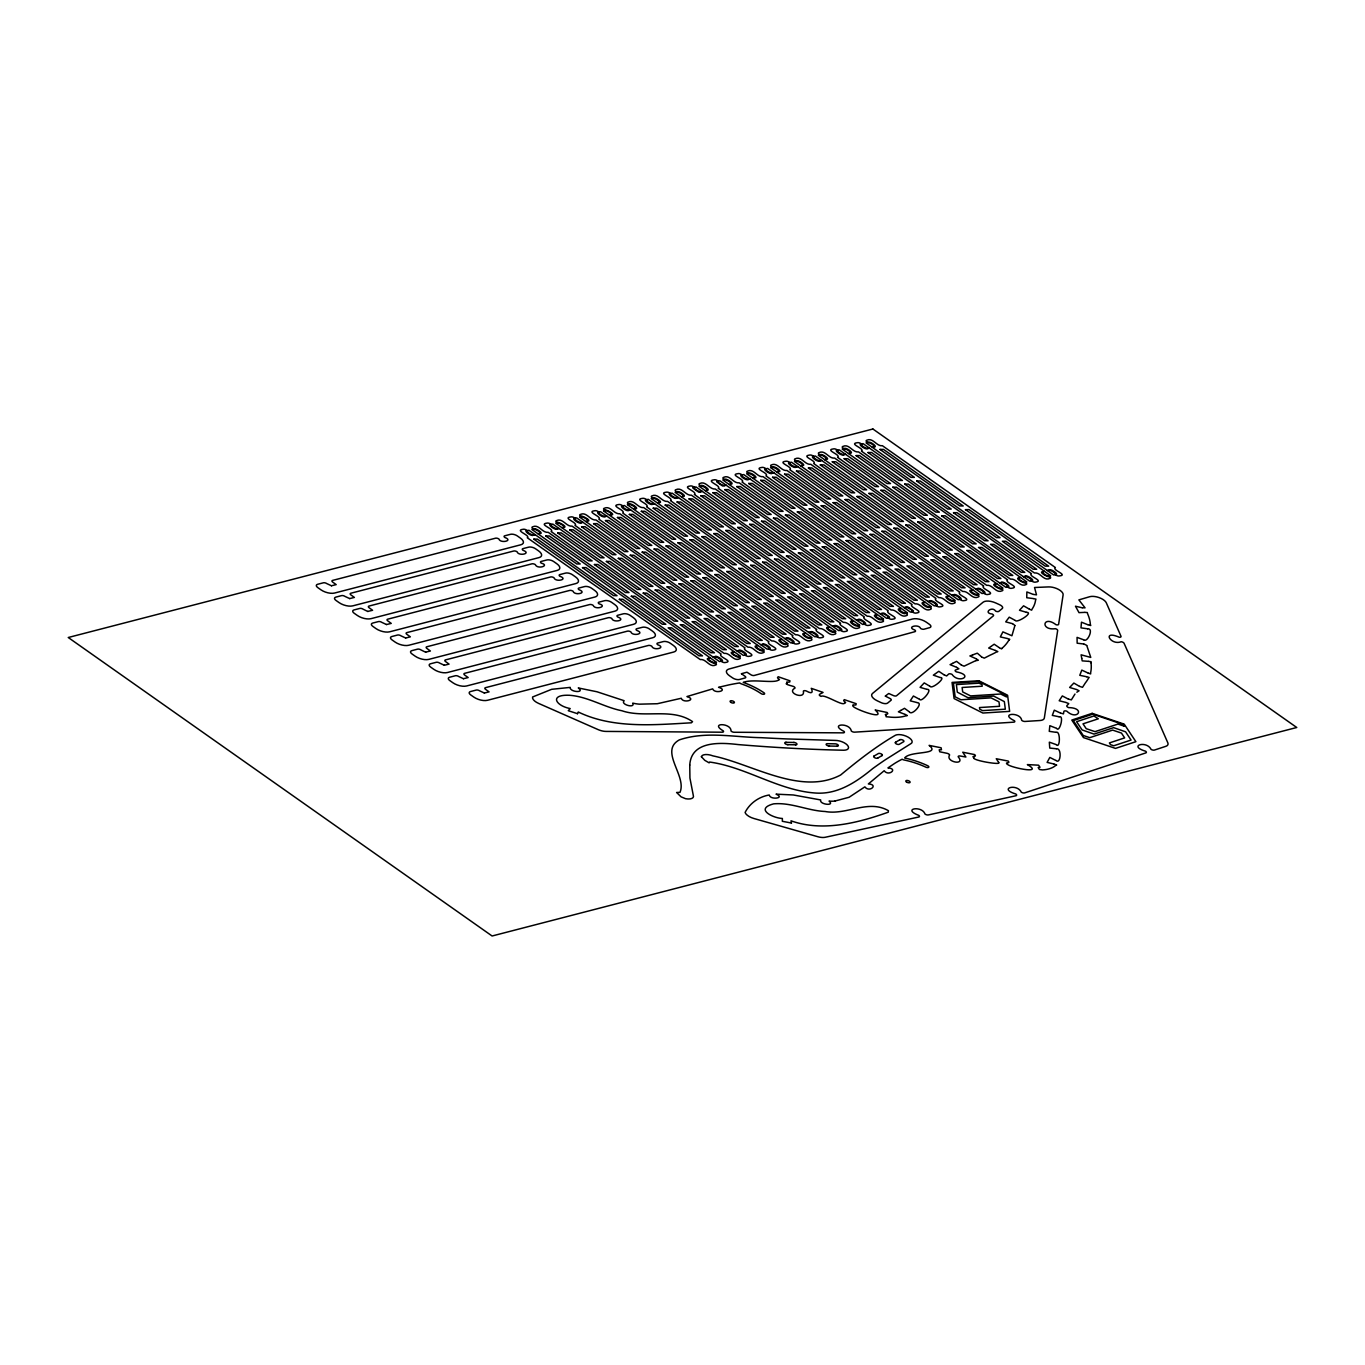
<?xml version="1.0" encoding="UTF-8"?>
<svg xmlns="http://www.w3.org/2000/svg" width="1365" height="1365" viewBox="0 0 1365 1365"><rect width="100%" height="100%" fill="white"/><g stroke="black" fill="none" stroke-linecap="round" stroke-linejoin="round"><path stroke-width="1.5" d="M843.843 448.641C845.583 446.543 854.882 453.641 850.139 453.078M867.713 442.448C869.471 440.434 878.719 447.413 874.01 446.884M976.077 658.732L969.901 655.934L972.699 654.876M981.606 656.975L984.267 658.152L990.205 655.132A157.077 70.093 17.5 0 0 996.296 652.095L997.815 651.6L995.477 650.491M1014.877 625.682L1011.909 635.766L1002.9 631.876L1000.34 636.909L1007.063 638.445M1086.711 645.389L1083.964 644.007M1082.189 607.783L1075.484 606.214L1078.998 612.646L1084.731 612.373M1084.987 612.39L1087.325 612.544L1087.598 613.789A102.392 45.693 17.5 0 1 1090.328 624.283L1090.737 625.511L1088.161 624.778M1076.831 692.209L1079.084 690.792L1076.661 689.547M1074.972 694.051L1071.337 699.887L1068.42 699.068M935.417 673.679L933.353 675.146L939.922 677.45M935.673 673.508L938.796 671.307L943.863 674.702M990.785 646.601L988.687 648.051L995.239 650.371M991.024 646.43L994.181 644.229L999.231 647.641M1088.792 661.394L1091.113 661.718L1091.164 662.912M895.423 742.372L899.979 739.693M873.873 756.176L878.395 753.514A2.252 1.007 17.5 0 1 881.295 753.924A2.252 1.007 17.5 0 1 881.944 755.596M877.627 758.155L882.182 755.459M900.798 710.431L904.5 708.316L909.278 711.796M900.746 710.465L898.392 711.813L904.841 714.304M1055.896 744.488L1049.327 742.168L1049.753 748.071L1056.186 748.737M952.531 663.407L950.074 664.653L956.455 667.229M952.719 663.305L956.558 661.36L961.148 664.874M1056.459 748.805C1062.055 747.679 1060.656 764.963 1056.032 760.476M1083.588 639.775L1077.053 637.37L1077.156 643.205L1083.639 643.973M1033.305 594.423L1026.855 591.949L1026.753 597.734L1033.271 598.553M1033.527 598.621L1035.967 599.116L1035.574 600.208A102.392 45.693 17.5 0 1 1032.077 609.114L1031.667 610.172L1029.398 609.182M1087.854 624.743L1081.472 622.184L1080.978 627.866L1087.547 628.804M1056.288 728.228L1049.839 725.685L1049.258 731.333L1055.845 732.305M1087.803 628.873C1094.082 628.071 1087.427 642.864 1083.895 639.895M1056.101 732.374C1060.605 730.156 1060.247 749.47 1056.22 744.607M972.818 654.842L977.289 653.17L981.418 656.753M975.617 660.779L978.347 660.216L976.282 658.868M974.934 661.035L964.065 666.188L961.352 665.045M1014.877 625.375L1012.676 623.754M886.073 715.533L886.09 716.744L888.53 716.932A31.207 13.923 17.5 0 0 896.976 717.308A35.78 15.97 17.5 0 0 905.507 715.943L907.333 715.584L905.183 714.424M535.216 534.688C532.913 536.684 523.58 530.576 528.903 530.251L576.815 563.984L580.21 563.967L531.906 529.466C534.636 527.555 543.543 533.749 538.202 533.92M559.087 528.511C556.801 530.473 547.501 524.45 552.774 524.058L600.685 557.79L604.081 557.79L555.777 523.29C558.507 521.362 567.413 527.555 562.073 527.726M582.957 522.317C580.5 524.194 571.389 518.205 576.644 517.881L624.556 551.614L627.951 551.596L579.63 517.096C582.377 515.185 591.284 521.379 585.943 521.549M606.828 516.124C604.251 518.035 595.225 511.926 600.515 511.687L648.426 545.42L651.822 545.42L603.501 510.92C606.248 508.991 615.154 515.185 609.814 515.356M630.698 509.947C628.054 511.858 619.079 505.63 624.385 505.511L672.297 539.243L675.692 539.226L627.371 504.726C630.118 502.815 639.025 509.009 633.684 509.162M654.569 503.753C651.924 505.681 642.966 499.436 648.256 499.317L696.167 533.05L699.562 533.05L651.241 498.549C653.937 496.57 662.929 502.883 657.555 502.985M678.439 497.577C675.76 499.522 666.717 493.311 672.126 493.14L720.038 526.873L723.433 526.856L675.112 492.356C677.842 490.445 686.851 496.604 681.425 496.792M702.31 491.383C699.665 493.277 690.502 487.1 695.996 486.947L743.891 520.679L747.303 520.679L698.982 486.179C701.712 484.268 710.721 490.427 705.296 490.615M726.18 485.206C723.518 487.083 714.39 480.924 719.867 480.77L767.761 514.503L771.174 514.486L722.853 479.985C725.583 478.074 734.592 484.234 729.166 484.421M750.05 479.013C747.389 480.907 738.26 474.73 743.737 474.576L791.632 508.309L795.044 508.292L746.723 473.809C749.453 471.881 758.462 478.04 753.036 478.245M773.921 472.836C771.413 474.764 762.267 468.724 767.608 468.4L815.502 502.115L818.915 502.115L770.594 467.615C773.324 465.704 782.333 471.863 776.907 472.051M797.791 466.642C795.334 468.536 786.155 462.496 791.478 462.206L839.373 495.939L842.785 495.922L794.464 461.438C797.211 459.51 806.118 465.704 800.777 465.875M821.662 460.466C819.358 462.445 810.008 456.354 815.349 456.012L863.243 489.745L866.656 489.745L818.335 455.245C821.082 453.334 829.988 459.527 824.648 459.681M845.515 454.272C843.229 456.268 833.913 450.16 839.219 449.836L887.113 483.568L890.526 483.551L842.205 449.051C844.952 447.14 853.859 453.334 848.518 453.504M869.386 448.095C866.946 449.972 857.817 444 863.089 443.642L910.984 477.375L914.396 477.375L866.075 442.874C868.822 440.946 877.729 447.14 872.389 447.311M710.175 657.913C704.835 658.067 713.81 664.26 716.489 662.349L668.168 627.849L671.58 627.832L719.474 661.564C724.815 661.377 715.755 655.183 713.178 657.128M734.046 651.719C728.705 651.89 737.68 658.067 740.359 656.156L692.038 621.672L695.45 621.655L743.345 655.388C748.737 655.166 739.591 649.075 737.049 650.951M757.916 645.543C752.559 645.696 761.551 651.873 764.229 649.979L715.908 615.479L719.321 615.461L767.215 649.194C772.692 648.972 763.154 642.813 760.919 644.758M781.787 639.349C776.429 639.52 785.421 645.696 788.1 643.785L739.779 609.285L743.191 609.285L791.086 643.017C796.58 642.779 787.025 636.636 784.773 638.581M805.657 633.172C800.3 633.326 809.291 639.503 811.97 637.609L763.649 603.108L767.062 603.091L814.956 636.824C820.399 636.653 811.151 630.511 808.643 632.387M829.528 626.979C824.17 627.149 833.162 633.326 835.841 631.415L787.52 596.914L790.932 596.914L838.827 630.647C844.321 630.425 835.056 624.249 832.514 626.211M853.398 620.785C848.04 620.956 857.032 627.132 859.711 625.238L811.39 590.738L814.803 590.721L862.697 624.453C868.345 624.419 859.08 618.072 856.384 620.017M877.268 614.608C871.911 614.779 880.903 620.956 883.582 619.045L835.261 584.544L838.673 584.544L886.568 618.277C892.215 618.226 882.95 611.878 880.254 613.841M901.139 608.415C895.781 608.585 904.773 614.762 907.452 612.868L859.131 578.368L862.543 578.351L910.438 612.083C916.103 612.032 906.821 605.702 904.125 607.647M925.009 602.238C919.652 602.409 928.644 608.585 931.322 606.674L883.001 572.174L886.397 572.174L934.308 605.906C939.802 605.736 930.691 599.474 927.995 601.453M948.88 596.044C943.488 596.147 952.514 602.46 955.193 600.498L906.872 565.997L910.267 565.98L958.179 599.713C963.571 599.593 954.527 593.331 951.866 595.277M972.75 589.868C967.393 590.038 976.385 596.215 979.063 594.304L930.742 559.804L934.138 559.804L982.049 593.536C987.458 593.4 978.381 587.138 975.736 589.083M996.621 583.674C991.263 583.845 1000.255 590.021 1002.934 588.127L954.613 553.627L958.008 553.61L1005.92 587.342C1011.346 587.223 1002.251 580.961 999.607 582.906M1020.491 577.497C1015.133 577.668 1024.125 583.845 1026.804 581.934L978.483 547.433L981.879 547.433L1029.79 581.166C1035.165 580.944 1026.036 574.836 1023.477 576.712M1044.362 571.304C1039.004 571.474 1047.996 577.651 1050.658 575.74L1002.354 541.257L1005.749 541.24L1053.661 574.972C1059.104 574.699 1049.549 568.625 1047.347 570.536M1060.366 713.025L1054.292 710.158L1052.313 715.396L1059.018 716.761M1087.888 672.962L1081.814 670.096L1079.783 675.317L1086.472 676.699M1059.274 716.847C1064.444 714.731 1059.479 733.176 1056.647 728.415M1086.728 676.784L1089.168 677.467L1088.383 678.422A157.077 70.093 17.5 0 1 1085.38 682.892L1082.513 687.312L1079.596 686.39M1007.319 764.178C1009.435 767.386 1045.01 774.842 1027.384 764.588L1038.577 765.185L1040.028 767.267L1038.168 767.522L1039.413 769.485L1042.399 769.911A31.207 13.923 17.5 0 0 1049.395 768.751A35.78 15.97 17.5 0 0 1055.367 765.68L1056.681 765.065L1054.07 764.076M1007.319 638.53L1009.759 639.281L1008.906 640.185M1055.725 760.407L1049.822 757.421L1047.109 762.404L1053.814 763.973M998.651 762.353L996.262 758.735L1008.257 761.073C1010.902 764.059 1004.213 761.789 1007.285 764.059M1068.112 698.982L1062.328 695.928L1059.189 700.757L1065.911 702.446M919.174 699.102L913.407 696.014L910.216 700.825L916.939 702.531M1066.15 702.531L1068.761 703.64L1066.816 705.739A2.508 1.126 17.5 0 0 1068.641 707.599C1085.909 707.855 1077.395 721.13 1066.782 711.165A2.508 1.126 17.5 0 0 1063.898 711.37L1063.454 713.878L1060.69 713.076M973.757 757.694C971.812 760.442 1002.234 765.458 998.668 762.489M917.195 702.634C924.037 702.821 911.905 716.096 909.5 712.018M1014.98 620.29L1009.23 617.168L1005.715 621.86L1012.438 623.651M835.09 800.999L849.115 797.262L864.864 786.854C869.369 793.065 878.889 784.431 868.362 783.954L884.179 770.73C888.564 776.89 898.58 768.529 887.915 767.932L894.723 763.376A241.025 107.545 17.5 0 1 902.18 759.196A2.252 1.007 17.5 0 0 903.971 759.964A44.789 19.98 17.5 0 1 925.777 767.13A2.252 1.007 17.5 0 0 928.644 767.318A2.252 1.007 17.5 0 0 927.569 765.663A49.311 21.994 17.5 0 0 904.654 758.002C909.943 750.46 941.543 755.237 929.087 745.375L941.099 747.781L941.492 749.743L939.205 749.812L939.751 751.791L946.986 753.292A2.508 1.126 17.5 0 1 949.613 754.999C944.972 762.011 966.079 766.004 958.179 756.756A2.508 1.126 17.5 0 1 960.38 756.039L965.891 757.012L962.752 752.217L974.764 754.623C977.442 757.626 970.703 755.306 973.723 757.558M1029.142 609.012L1023.562 605.821L1019.484 610.274L1026.173 612.22M929.684 686.151L924.224 682.909L920.078 687.346L926.767 689.308M1079.374 686.288L1073.846 683.063L1069.631 687.465L1076.32 689.462M1026.429 612.322C1034.329 612.271 1016.84 623.447 1015.287 620.495M927.006 689.41C933.558 688.438 921.375 703.146 919.532 699.238M940.161 677.569C947.088 677.04 931.476 689.956 930.009 686.237M844.816 702.975C847.648 702.395 841.796 701.235 844.304 699.648L856.162 703.692C856.93 706.797 851.368 703.316 853.244 705.893M853.193 705.995C851.351 707.889 888.376 721.949 875.17 709.988L887.199 712.496C889.724 715.482 883.121 713.127 886.056 715.396M785.831 742.321L794.089 742.475M787.69 744.659L795.88 744.812M829.05 746.041L837.274 746.194M778.511 680.043C781.736 679.343 775.525 678.542 778.187 676.733L789.994 680.845C790.523 683.882 785.114 680.452 787.025 683.012M956.677 667.366L958.861 668.765L955.432 670.044A2.508 1.126 17.5 0 0 956.302 671.853C974.764 675.402 958.622 684.087 952.019 674.378A2.508 1.126 17.5 0 0 948.692 674.02L946.645 675.948L944.068 674.805M786.974 683.114C783.288 684.053 792.741 686.134 793.099 686.322A2.508 1.126 17.5 0 1 794.959 688.165C785.779 692.789 805.452 700.211 803.354 691.134A2.508 1.126 17.5 0 1 806.237 690.946C812.772 694.666 812.926 691.884 811.254 688.318L823.061 692.43C821.542 693.608 816.56 694.546 821.03 696.389C824.324 693.693 842.853 706.695 844.662 703.077M789.84 462.633C785.182 462.104 794.14 468.946 796.187 467.154M765.97 468.809C761.312 468.28 770.269 475.139 772.317 473.348M742.099 475.003C737.373 474.303 746.314 481.333 748.447 479.525M864.489 624.095C868.908 624.726 859.643 617.458 858.022 619.591M840.618 630.272C845.123 630.92 835.738 623.617 834.152 625.784M816.748 636.465C821.235 637.046 811.851 629.845 810.281 631.961M861.452 444.069C856.845 443.557 865.717 450.382 867.799 448.607M837.581 450.262C832.872 449.546 841.778 456.593 843.928 454.784M826.269 459.271C831.08 459.903 821.593 452.822 819.973 454.818M813.711 456.439C809.001 455.739 817.908 462.769 820.058 460.978M802.398 465.448C807.261 466.079 797.723 459.015 796.102 461.012M778.528 471.642C783.391 472.256 773.955 465.038 772.232 467.188M1055.282 574.546C1060.298 575.057 1049.907 567.806 1048.985 570.109M754.657 477.818C759.486 478.279 749.692 471.198 748.361 473.382M1042.724 571.73C1037.929 571.798 1048.269 577.685 1050.095 576.9A2.508 1.126 17.5 0 1 1049.941 578.385C1043.645 581.49 1040.488 572.003 1034.414 572.959L993.788 544.345L990.495 544.294L1031.411 573.658C1027.691 576.184 1044.703 580.944 1035.591 582.104A2.508 1.126 17.5 0 1 1032.452 581.473L1031.257 580.773M1031.411 580.739C1036.41 581.234 1026.071 574 1025.115 576.303M730.787 484.012C735.735 484.49 725.463 477.272 724.491 479.559M1018.853 577.924C1014.059 577.992 1024.381 583.879 1026.224 583.094A2.508 1.126 17.5 0 1 1026.071 584.561C1019.911 587.718 1016.481 578.129 1010.544 579.135L969.918 550.522L966.625 550.47L1007.541 579.835C1003.804 582.36 1020.764 587.052 1011.721 588.281A2.508 1.126 17.5 0 1 1008.581 587.667L1007.387 586.967M1007.541 586.916C1012.54 587.428 1002.234 580.227 1001.245 582.48M706.916 490.189C711.779 490.683 701.883 483.585 700.62 485.752M994.983 584.101C990.12 584.152 1000.545 590.072 1002.354 589.271A2.508 1.126 17.5 0 1 1002.2 590.755C996.041 593.911 992.628 584.305 986.673 585.329L946.047 556.715L942.703 556.698L983.67 586.029C979.934 588.554 996.996 593.348 987.851 594.475A2.508 1.126 17.5 0 1 984.711 593.843L983.517 593.144M983.67 593.11C988.67 593.621 978.261 586.455 977.374 588.673M683.046 496.382C688.011 496.86 678.013 489.762 676.75 491.929M971.112 590.294C966.386 589.697 975.651 596.863 977.425 594.731M670.505 493.55C665.847 492.97 674.754 499.897 676.835 498.089M959.8 599.286C964.748 599.866 954.698 592.683 953.504 594.85M659.193 502.559C664.141 503.054 654.176 495.973 652.88 498.123M947.242 596.471C942.498 595.891 951.78 603.057 953.555 600.907M646.635 499.744C642.028 499.351 651.241 506.193 652.931 504.18M935.929 605.48C941.031 606.128 930.879 598.843 929.633 601.044M635.322 508.753C640.339 509.264 629.93 502.03 629.009 504.299M923.388 602.665C918.628 602.067 927.91 609.234 929.684 607.101M622.764 505.92C618.072 505.391 627.32 512.387 629.06 510.374M611.452 514.929C616.451 514.793 605.258 508.855 604.081 509.759A2.508 1.126 17.5 0 1 604.234 508.275C610.428 505.221 613.96 514.451 619.846 513.769L660.387 542.314L663.731 542.332L622.764 513.018C626.296 510.51 609.472 505.613 618.584 504.555A2.508 1.126 17.5 0 1 621.723 505.186L622.918 505.886M899.518 608.841C894.894 608.415 904.074 615.393 905.814 613.277M598.894 512.114C594.287 511.602 603.142 518.427 605.224 516.635M587.581 521.123C592.7 521.072 581.456 515.049 580.21 515.936A2.508 1.126 17.5 0 1 580.364 514.468C586.558 511.38 590.055 520.662 595.976 519.963L636.517 548.508L639.861 548.508L598.894 519.195C602.409 516.653 585.568 511.79 594.713 510.749A2.508 1.126 17.5 0 1 597.853 511.363L599.047 512.063M875.648 615.035C871.024 614.591 880.203 621.587 881.944 619.471M575.023 518.308C570.416 517.796 579.272 524.604 581.354 522.829M563.711 527.3C568.642 527.334 558.046 521.362 556.34 522.13A2.508 1.126 17.5 0 1 556.493 520.662C562.687 517.574 566.185 526.856 572.106 526.139L612.646 554.685L615.99 554.702L575.023 525.389C578.606 522.846 561.663 517.966 570.843 516.925A2.508 1.126 17.5 0 1 573.982 517.557L575.177 518.256M851.777 621.212C847.017 620.614 856.299 627.798 858.073 625.648M551.153 524.484C546.427 523.785 555.333 530.814 557.483 529.006M539.84 533.493C544.635 534.125 535.165 527.061 533.527 529.057M827.907 627.405C823.146 626.791 832.428 633.991 834.203 631.841M527.282 530.678C522.556 529.961 531.463 537.008 533.613 535.199M804.036 633.582C799.361 633.019 808.558 640.1 810.332 638.035M792.724 642.591C797.825 643.137 787.4 635.885 786.411 638.155M780.166 639.775C775.491 639.212 784.687 646.276 786.462 644.212M768.853 648.784C773.955 649.365 763.547 642.045 762.54 644.331M756.295 645.952C751.501 646.037 761.824 651.924 763.666 651.139A2.508 1.126 17.5 0 1 763.513 652.607C757.2 655.695 754.026 646.276 747.986 647.181L707.343 618.567L704.05 618.516L744.966 647.88C741.263 650.44 758.257 655.166 749.146 656.326A2.508 1.126 17.5 0 1 746.007 655.712L744.812 655.012M744.983 654.961C750.085 655.473 739.608 648.221 738.67 650.525M732.425 652.146C727.613 652.214 737.936 658.118 739.796 657.316A2.508 1.126 17.5 0 1 739.642 658.8C733.466 661.906 730.019 652.402 724.115 653.374L683.473 624.761L680.179 624.709L721.095 654.057C717.359 656.736 734.421 661.36 725.276 662.52A2.508 1.126 17.5 0 1 722.136 661.889L720.942 661.189M721.112 661.155C726.248 661.718 715.755 654.5 714.799 656.702M708.554 658.322C703.675 658.391 714.1 664.311 715.925 663.509A2.508 1.126 17.5 0 1 715.772 664.977C709.595 668.099 706.149 658.578 700.245 659.551L527.282 537.759C530.849 535.421 513.991 530.388 523.102 529.296A2.508 1.126 17.5 0 1 526.242 529.927L527.436 530.627M861.622 444.035L860.428 443.335A2.508 1.126 17.5 0 0 857.288 442.704C848.143 443.83 865.291 448.624 861.469 451.15L902.436 480.48L899.006 480.412L858.551 451.917C852.494 452.736 849.218 443.369 842.922 446.423A2.508 1.126 17.5 0 0 842.768 447.908L843.672 448.675M1055.128 574.597L1056.322 575.296A2.508 1.126 17.5 0 0 1059.462 575.911C1068.744 574.904 1051.579 570.092 1055.367 567.533L929.138 478.671M837.752 450.211L836.557 449.512A2.508 1.126 17.5 0 0 833.418 448.897C824.289 450.023 841.42 454.818 837.598 457.343L878.565 486.657L875.136 486.588L834.68 458.094C828.623 458.913 825.33 449.563 819.051 452.617A2.508 1.126 17.5 0 0 818.898 454.084L819.802 454.869M813.881 456.405L812.687 455.705A2.508 1.126 17.5 0 0 809.547 455.074C800.436 456.217 817.447 460.978 813.728 463.52L854.695 492.85L851.265 492.782L810.81 464.288C804.889 465.141 801.409 455.722 795.181 458.794A2.508 1.126 17.5 0 0 795.027 460.278L795.932 461.046M790.011 462.581L788.816 461.882A2.508 1.126 17.5 0 0 785.677 461.268C776.514 462.377 793.645 467.052 789.857 469.714L830.824 499.027L827.395 498.959L786.94 470.464C780.985 471.369 777.538 461.865 771.327 464.987A2.508 1.126 17.5 0 0 771.157 466.455L772.061 467.239M766.14 468.775L764.946 468.076A2.508 1.126 17.5 0 0 761.807 467.444C752.678 468.57 769.706 473.228 765.987 475.89L806.954 505.221L803.524 505.152L763.069 476.658C757.114 477.545 753.668 468.041 747.457 471.164A2.508 1.126 17.5 0 0 747.286 472.648L748.191 473.416M959.646 599.337L960.841 600.037A2.508 1.126 17.5 0 0 963.98 600.651C973.279 599.559 956.046 595.021 959.8 592.205L918.833 562.892L922.177 562.892L962.717 591.454C968.621 590.755 972.136 600.02 978.33 596.932A2.508 1.126 17.5 0 0 978.483 595.464L977.596 594.679M742.27 474.952L741.076 474.252A2.508 1.126 17.5 0 0 737.936 473.638C728.774 474.747 745.904 479.439 742.116 482.084L783.101 511.346L779.654 511.329L739.199 482.835C733.261 483.688 729.797 474.252 723.587 477.358A2.508 1.126 17.5 0 0 723.416 478.825L724.32 479.61M935.776 605.514L936.97 606.231A2.508 1.126 17.5 0 0 940.11 606.845C949.375 605.685 932.21 601.265 935.929 598.399L894.962 569.068L898.307 569.086L938.847 597.631C944.751 596.932 948.265 606.197 954.459 603.125A2.508 1.126 17.5 0 0 954.613 601.641L953.726 600.873M670.659 493.516L669.464 492.816A2.508 1.126 17.5 0 0 666.325 492.185C657.23 493.157 674.173 498.123 670.505 500.648L711.472 529.961L708.128 529.944L667.587 501.399C661.684 502.183 658.169 492.884 651.975 495.904A2.508 1.126 17.5 0 0 651.822 497.389L652.709 498.157M864.164 624.078L865.359 624.778A2.508 1.126 17.5 0 0 868.498 625.409C877.678 624.385 860.786 619.335 864.318 616.946L823.351 587.632L826.695 587.65L867.236 616.195C873.122 615.513 876.654 624.743 882.848 621.672A2.508 1.126 17.5 0 0 883.019 620.205L882.114 619.42M646.788 499.692L645.594 498.993A2.508 1.126 17.5 0 0 642.454 498.379C633.309 499.334 650.303 504.316 646.635 506.825L687.602 536.138L684.257 536.138L643.717 507.592C637.796 508.428 634.298 499.061 628.105 502.098A2.508 1.126 17.5 0 0 627.951 503.566L628.838 504.35M840.294 630.272L841.488 630.971A2.508 1.126 17.5 0 0 844.628 631.586C853.893 630.579 836.54 625.272 840.618 623.259L799.481 593.826L802.825 593.826L843.365 622.372C849.269 621.706 852.784 630.937 858.977 627.866A2.508 1.126 17.5 0 0 859.148 626.399L858.244 625.614M816.424 636.448L817.618 637.148A2.508 1.126 17.5 0 0 820.757 637.779C830.057 636.755 812.687 631.517 816.748 629.453L775.61 600.003L778.954 600.02L819.495 628.565C825.398 627.883 828.913 637.114 835.107 634.06A2.508 1.126 17.5 0 0 835.278 632.575L834.373 631.79M792.553 642.642L793.747 643.342A2.508 1.126 17.5 0 0 796.887 643.956C806.169 642.949 788.919 637.694 792.877 635.629L751.74 606.197L755.084 606.197L795.624 634.759C801.528 634.077 805.043 643.307 811.237 640.236A2.508 1.126 17.5 0 0 811.407 638.769L810.503 637.984M768.683 648.819L769.877 649.518A2.508 1.126 17.5 0 0 773.017 650.15C782.316 649.092 765.151 644.382 768.922 641.755L727.869 612.373L731.213 612.39L771.754 640.936C777.658 640.253 781.172 649.484 787.383 646.43A2.508 1.126 17.5 0 0 787.537 644.945L786.632 644.178M551.306 524.45L550.112 523.733A2.508 1.126 17.5 0 0 546.973 523.119C537.861 524.245 554.907 529.04 551.153 531.565L592.12 560.879L588.69 560.81L548.235 532.333C542.178 533.152 538.902 523.785 532.623 526.839A2.508 1.126 17.5 0 0 532.469 528.306L533.357 529.091M1082.462 607.766L1085.056 607.835L1078.862 599.883L1089.714 596.71A10.033 4.47 17.5 0 1 1099.286 597.665A10.033 4.47 17.5 0 1 1106.315 602.835L1121.006 636.278A2.508 1.126 17.5 0 1 1119.215 637.216C1101.504 629.589 1110.581 645.833 1121.194 641.738A2.508 1.126 17.5 0 1 1124.112 643.325L1167.792 742.748A10.033 4.47 17.5 0 1 1165.829 746.314L1154.449 750.068A2.508 1.126 17.5 0 1 1151.053 749.368C1146.515 740.086 1127.644 745.836 1145.542 751.194A2.508 1.126 17.5 0 1 1145.849 752.9L1024.706 792.877A2.508 1.126 17.5 0 1 1021.293 792.195C1017.01 783.049 997.798 788.492 1015.799 794.003A2.508 1.126 17.5 0 1 1016.106 795.71L928.405 814.922A2.508 1.126 17.5 0 1 924.992 814.052C922.092 805.196 901.378 808.728 918.799 815.383A2.508 1.126 17.5 0 1 918.73 817.021L825.245 837.274A10.033 4.47 17.5 0 1 817.789 836.711L753.855 818.488A10.033 4.47 17.5 0 1 745.085 812.465C749.76 803.183 759.042 796.716 769.229 794.993C770.218 800.317 785.813 798.098 776.037 794.157L793.355 794.976L820.672 799.941C819.017 804.685 835.568 806.271 829.05 801.084A21.686 9.674 17.5 0 0 835.124 801.033M928.865 478.432L882.421 445.724C876.501 446.594 873.003 437.192 866.792 440.247A2.508 1.126 17.5 0 0 866.639 441.714L867.543 442.499M778.46 680.162C773.341 683.592 752.354 678.678 743.26 682.398A49.311 21.994 17.5 0 1 763.888 692.703A2.252 1.007 17.5 0 1 764.076 694.222A2.252 1.007 17.5 0 1 761.005 693.539A44.789 19.98 17.5 0 0 741.297 683.848A2.252 1.007 17.5 0 1 739.796 682.909A241.025 107.545 17.5 0 0 728.927 684.889L718.553 687.312C728.978 690.468 714.68 694.307 712.667 688.864L686.936 696.56C697.481 699.699 683.029 703.76 681.254 698.266L657.333 703.726L639.468 704.169A21.686 9.674 17.5 0 1 632.729 703.111C635.663 708.759 619.932 704.476 624.146 700.706L596.966 691.765L578.282 687.96C585.653 693.249 569.512 692.26 570.212 687.397L551.682 689.308L532.606 696.986A10.033 4.47 17.5 0 0 538.595 703.402L598.126 729.61A10.033 4.47 17.5 0 0 606.043 731.418L722.221 732.203A2.508 1.126 17.5 0 0 723.296 730.906C709.032 722.46 731.367 722.768 730.992 730.957A2.508 1.126 17.5 0 0 734.216 732.271L843.348 732.851A2.508 1.126 17.5 0 0 844.065 731.418C828.487 723.74 849.951 722.29 851.282 730.975A2.508 1.126 17.5 0 0 854.626 732.152L1013.717 722.17A2.508 1.126 17.5 0 0 1014.434 720.737C998.702 713.144 1020.593 711.609 1021.668 720.293A2.508 1.126 17.5 0 0 1024.996 721.454L1039.942 720.515A10.033 4.47 17.5 0 0 1044.327 718.041L1057.67 630.494A2.508 1.126 17.5 0 0 1055.435 628.702C1039.908 630.749 1043.014 614.728 1056.049 624.726A2.508 1.126 17.5 0 0 1058.626 624.283L1063.113 594.85A10.033 4.47 17.5 0 0 1058.523 589.424A10.033 4.47 17.5 0 0 1048.508 586.916L1034.534 587.496L1036.513 594.85L1033.612 594.457M1088.519 661.343L1082.206 660.865L1081.745 658.374M929.855 607.05L930.742 607.835A2.508 1.126 17.5 0 1 930.589 609.302C924.412 612.441 921 602.903 915.062 603.876L874.436 575.279L871.092 575.262L912.059 604.576C908.203 606.913 925.402 611.998 916.239 613.039A2.508 1.126 17.5 0 1 913.1 612.407L911.905 611.708L913.526 610.906L907.759 606.879L905.763 607.22M905.985 613.243L906.872 614.028A2.508 1.126 17.5 0 1 906.718 615.496C900.456 618.567 897.163 609.251 891.106 610.001L850.566 581.456L847.221 581.456L888.188 610.769C884.486 613.431 901.565 618.208 892.369 619.215A2.508 1.126 17.5 0 1 889.229 618.601L888.035 617.901L889.656 617.082L883.889 613.073L881.892 613.414M700.45 485.786L699.545 485.019A2.508 1.126 17.5 0 1 699.716 483.534C705.91 480.48 709.442 489.694 715.328 489.028L755.869 517.574L759.213 517.591L718.246 488.278C721.846 485.923 704.92 480.855 714.066 479.815A2.508 1.126 17.5 0 1 717.205 480.446L718.4 481.145L716.693 481.111L716.898 482.033L722.546 485.974L724.576 485.718M676.579 491.98L675.692 491.195A2.508 1.126 17.5 0 1 675.846 489.728C682.039 486.657 685.571 495.887 691.458 495.205L731.998 523.768L735.343 523.768L694.375 494.454C698.095 491.861 681.033 487.117 690.195 486.008A2.508 1.126 17.5 0 1 693.335 486.623L694.529 487.322L692.823 487.305L693.028 488.209L698.675 492.151L700.706 491.895M1002.302 647.948L1001.586 648.904L999.453 647.795M1088.246 673.082L1090.652 673.935L1090.618 672.74A131.125 58.507 17.5 0 0 1091.027 662.912M1086.864 645.782L1090.772 657.435L1081.097 654.808L1081.728 658.288M793.645 742.458A2.252 1.007 17.5 0 1 796.75 743.652A2.252 1.007 17.5 0 1 795.573 744.795M788.014 744.659A2.252 1.007 17.5 0 1 784.96 743.447A2.252 1.007 17.5 0 1 786.155 742.321M829.442 746.041A2.252 1.007 17.5 0 1 826.371 744.863A2.252 1.007 17.5 0 1 827.463 743.703L835.226 743.84A2.252 1.007 17.5 0 1 838.178 745.085A2.252 1.007 17.5 0 1 836.967 746.177M877.797 758.036A2.252 1.007 17.5 0 1 874.743 757.746A2.252 1.007 17.5 0 1 874.044 756.074M895.645 742.236A2.252 1.007 17.5 0 0 896.276 743.891A2.252 1.007 17.5 0 0 899.347 744.249L903.63 741.724A2.252 1.007 17.5 0 0 902.777 740.052A2.252 1.007 17.5 0 0 899.791 739.796M1008.854 640.168A131.125 58.507 17.5 0 1 1002.354 647.983M885.356 696.133L889.843 698.419A2.508 1.126 17.5 0 1 891.055 700.262L887.625 703.077A5.016 2.235 17.5 0 1 881.244 702.668L877.32 700.842A10.033 4.47 17.5 0 1 872.457 693.505L983.124 602.187A10.033 4.47 17.5 0 1 995.887 603.023L999.828 604.832A5.016 2.235 17.5 0 1 1002.251 608.517L998.839 611.332A2.508 1.126 17.5 0 1 995.648 611.128C992.236 605.685 982.783 613.107 992.15 614.011A2.508 1.126 17.5 0 1 993.362 615.854L896.532 695.74A2.508 1.126 17.5 0 1 893.341 695.536L888.734 693.488L885.373 696.048M533.834 539.158L613.55 595.635L617.048 595.686L537.383 539.107L533.851 539.107M545.812 536.053L625.528 592.529L629.026 592.581L549.361 536.001L545.864 535.95M557.705 532.964L637.421 589.441L640.919 589.492L561.254 532.913L557.722 532.913M569.683 529.876L649.399 586.336L652.897 586.387L573.232 529.808L569.7 529.808M581.575 526.788L661.291 583.264L664.789 583.299L585.124 526.736L581.592 526.736M582.48 567.635L662.366 624.232L665.864 624.283L586.012 567.584L582.497 567.584M593.553 523.682L673.269 580.159L676.767 580.21L597.102 523.631L593.57 523.631M594.406 564.547L674.293 621.143L677.757 621.194L597.921 564.496L594.423 564.496M605.446 520.594L685.162 577.071L688.66 577.122L608.995 520.543L605.463 520.543M606.35 561.459L686.237 618.055L689.735 618.106L609.882 561.407L606.367 561.39M617.424 517.506L697.14 573.965L700.637 574.017L620.973 517.437L617.441 517.437M618.277 558.353L698.163 614.95L701.627 615.018L621.792 558.319L618.294 558.302M619.318 599.354L699.034 655.814L702.514 655.865L622.85 599.286L619.352 599.235M629.316 514.417L709.032 570.894L712.53 570.928L632.865 514.366L629.333 514.366M630.221 555.265L710.107 611.861L713.605 611.912L633.752 555.214L630.238 555.214M631.278 596.249L710.994 652.726L714.492 652.76L634.827 596.198L631.278 596.249M641.294 511.312L721.01 567.789L724.508 567.84L644.843 511.261L641.311 511.261M642.147 552.177L722.034 608.773L725.497 608.824L645.662 552.125L642.164 552.125M643.188 593.161L722.904 649.638L726.385 649.689L646.72 593.11L643.222 593.058M653.187 508.224L732.903 564.701L736.4 564.752L656.736 508.172L653.204 508.172M654.091 549.088L733.978 605.685L737.475 605.736L657.623 549.02L654.108 549.02M655.149 590.055L734.865 646.532L738.363 646.583L658.698 590.004L655.149 590.055M665.164 505.118L744.88 561.595L748.378 561.646L668.714 505.067L665.182 505.067M666.018 545.983L745.904 602.579L749.368 602.648L669.533 545.949L666.035 545.932M667.058 586.967L746.774 643.444L750.255 643.495L670.59 586.916L667.093 586.865M677.057 502.047L756.773 558.507L760.271 558.558L680.606 501.996L677.074 501.996M677.961 542.895L757.848 599.491L761.346 599.542L681.493 542.843L677.995 542.792M679.019 583.879L758.735 640.339L762.233 640.39L682.568 583.828L679.019 583.879M689.035 498.942L768.751 555.418L772.249 555.47L692.584 498.89L689.052 498.89M689.888 539.806L769.775 596.403L773.238 596.454L693.403 539.755L689.905 539.755M690.929 580.79L770.645 637.267L774.126 637.318L694.461 580.739L690.929 580.79M700.928 495.853L780.644 552.33L784.141 552.381L704.476 495.802L700.928 495.853M701.832 536.718L781.718 593.314L785.216 593.348L705.364 536.65L701.866 536.599M702.89 577.685L782.606 634.162L786.104 634.213L706.439 577.634L702.89 577.685M712.905 492.748L792.621 549.225L796.119 549.276L716.454 492.697L712.922 492.697M713.759 533.613L793.645 590.209L797.109 590.277L717.273 533.579L713.776 533.561M714.799 574.597L794.515 631.074L797.996 631.125L718.331 574.546L714.816 574.546M724.798 489.677L804.514 546.136L808.012 546.188L728.347 489.625L724.815 489.608M725.702 530.524L805.589 587.121L809.087 587.172L729.234 530.473L725.736 530.422M726.76 571.508L806.476 627.968L809.974 628.019L730.309 571.457L726.76 571.508M736.776 486.571L816.492 543.048L819.99 543.099L740.325 486.52L736.776 486.571M737.629 527.436L817.516 584.032L820.979 584.083L741.144 527.385L737.629 527.436M738.67 568.42L818.386 624.897L821.867 624.948L742.202 568.369L738.67 568.369M748.668 483.483L828.384 539.96L831.882 540.011L752.217 483.432L748.685 483.432M749.573 524.348L829.459 580.927L832.957 580.978L753.105 524.279L749.573 524.348M750.631 565.315L830.347 621.792L833.844 621.843L754.18 565.264L750.631 565.315M760.646 480.378L840.362 536.855L843.86 536.906L764.195 480.326L760.663 480.326M761.499 521.242L841.386 577.839L844.85 577.907L765.014 521.208L761.516 521.191M762.54 562.226L842.239 618.703L845.737 618.755L766.072 562.175L762.574 562.124M772.539 477.306L852.255 533.766L855.753 533.817L776.088 477.238L772.556 477.238M773.443 518.154L853.33 574.75L856.828 574.802L776.975 518.103L773.443 518.103M774.501 559.138L854.217 615.598L857.715 615.649L778.05 559.07L774.501 559.138M784.517 474.201L864.233 530.678L867.731 530.712L788.049 474.15L784.534 474.15M785.37 515.066L865.256 571.662L868.72 571.713L788.885 515.014L785.387 515.014M786.411 556.05L866.11 612.527L869.607 612.578L789.943 555.999L786.445 555.947M796.409 471.113L876.125 527.59L879.623 527.641L799.958 471.061L796.426 471.061M797.314 511.96L877.2 568.557L880.698 568.608L800.846 511.909L797.314 511.909M798.371 552.944L878.087 609.421L881.585 609.472L801.92 552.893L798.371 552.944M808.387 468.007L888.103 524.484L891.601 524.535L811.919 467.956L808.438 467.905M809.24 508.872L889.127 565.468L892.591 565.537L812.755 508.838L809.257 508.821M810.281 549.856L889.98 606.333L893.478 606.384L813.813 549.805L810.315 549.754M820.28 464.936L899.996 521.396L903.494 521.447L823.829 464.868L820.297 464.868M821.184 505.784L901.071 562.38L904.568 562.431L824.716 505.732L821.218 505.681M822.242 546.768L901.958 603.228L905.456 603.279L825.791 546.7L822.242 546.768M832.258 461.831L911.974 518.29L915.471 518.342L835.789 461.779L832.309 461.728M833.111 502.695L912.997 559.292L916.461 559.343L836.626 502.644L833.128 502.627M834.152 543.679L913.85 600.156L917.348 600.191L837.683 543.628L834.186 543.577M844.15 458.742L923.866 515.219L927.364 515.27L847.699 458.691L844.167 458.691M845.054 499.59L924.941 556.186L928.439 556.238L848.586 499.539L845.089 499.488M846.112 540.574L925.828 597.051L929.326 597.102L849.661 540.523L846.112 540.574M856.128 455.637L935.844 512.114L939.342 512.165L859.66 455.586L856.179 455.535M856.981 496.502L936.868 553.098L940.331 553.166L860.496 496.468L856.998 496.45M858.022 537.486L937.721 593.963L941.219 594.014L861.554 537.435L858.056 537.383M868.021 452.549L947.737 509.026L951.234 509.077L871.57 452.498L868.038 452.498M868.925 493.413L948.812 550.01L952.309 550.061L872.457 493.362L868.925 493.362M869.983 534.38L949.699 590.857L953.197 590.909L873.532 534.329L869.983 534.38M879.998 449.46L959.714 505.92L963.212 505.971L883.53 449.409L880.015 449.392M880.852 490.325L960.738 546.921L964.202 546.973L884.366 490.274L880.869 490.257M881.892 531.309L961.591 587.769L965.089 587.82L885.424 531.258L881.927 531.207M892.795 487.22L972.682 543.816L976.18 543.867L896.327 487.168L892.795 487.168M893.853 528.204L973.569 584.681L977.067 584.732L897.402 528.153L893.853 528.204M904.722 484.131L984.609 540.728L988.072 540.779L908.237 484.08L904.739 484.08M905.763 525.115L985.462 581.592L988.96 581.644L909.295 525.064L905.797 525.013M916.666 481.043L996.552 537.639L1000.05 537.691L920.198 480.992L916.666 480.992M917.724 522.01L997.44 578.487L1000.937 578.538L921.273 521.959L917.724 522.01M929.616 518.939L1009.332 575.399L1012.83 575.45L933.165 518.888L929.667 518.837M941.594 515.833L1021.31 572.31L1024.808 572.362L945.143 515.782L941.594 515.833M953.487 512.745L1033.203 569.222L1036.7 569.273L957.036 512.694L953.538 512.643M965.465 509.64L1045.18 566.117L1048.678 566.168L969.013 509.589L965.465 509.64M331.473 585.773L326.798 583.606A2.508 1.126 17.5 0 0 323.386 582.804L317.618 584.288A5.016 2.235 17.5 0 0 317.806 587.615L320.929 589.817A10.033 4.47 17.5 0 0 334.579 593.041L520.782 544.789A10.033 4.47 17.5 0 0 520.423 538.117L517.301 535.916A5.016 2.235 17.5 0 0 510.476 534.312L504.726 535.814A2.508 1.126 17.5 0 0 504.811 537.469C513.94 540.728 500.29 543.748 498.925 539.004A2.508 1.126 17.5 0 0 495.512 538.202L332.582 580.415A2.508 1.126 17.5 0 0 332.685 582.087L336.182 584.612L331.473 585.773M349.679 598.587L345.004 596.42A2.508 1.126 17.5 0 0 341.591 595.618L335.841 597.119A5.016 2.235 17.5 0 0 336.012 600.446L339.134 602.648A10.033 4.47 17.5 0 0 352.801 605.855L538.987 557.603A10.033 4.47 17.5 0 0 538.646 550.948L535.507 548.747A5.016 2.235 17.5 0 0 528.682 547.143L522.932 548.628A2.508 1.126 17.5 0 0 523.017 550.3C532.145 553.576 518.393 556.511 517.13 551.818A2.508 1.126 17.5 0 0 513.718 551.016L350.788 593.246A2.508 1.126 17.5 0 0 350.89 594.901L354.388 597.426L349.679 598.587M367.868 611.401L372.577 610.292L369.079 607.715A2.508 1.126 17.5 0 1 368.994 606.06L531.923 563.83A2.508 1.126 17.5 0 1 535.336 564.632C537.332 569.751 550.487 565.519 541.222 563.114A2.508 1.126 17.5 0 1 541.137 561.442L546.887 559.957A5.016 2.235 17.5 0 1 553.712 561.561L556.835 563.762A10.033 4.47 17.5 0 1 557.193 570.416L370.99 618.669A10.033 4.47 17.5 0 1 357.34 615.461L354.2 613.26A5.016 2.235 17.5 0 1 354.03 609.933L359.78 608.432A2.508 1.126 17.5 0 1 363.192 609.234L367.85 611.52M386.534 624.539L381.859 622.389A2.508 1.126 17.5 0 0 378.446 621.587L372.696 623.071A5.016 2.235 17.5 0 0 372.867 626.399L375.989 628.6A10.033 4.47 17.5 0 0 389.656 631.807L575.859 583.555A10.033 4.47 17.5 0 0 575.501 576.9L572.379 574.699A5.016 2.235 17.5 0 0 565.537 573.095L559.786 574.597A2.508 1.126 17.5 0 0 559.889 576.252C569.086 579.545 555.282 582.514 554.002 577.77A2.508 1.126 17.5 0 0 550.59 576.968L387.66 619.198A2.508 1.126 17.5 0 0 387.745 620.853L391.243 623.396L386.534 624.539M405.644 638.001L400.969 635.834A2.508 1.126 17.5 0 0 397.556 635.032L391.789 636.534A5.016 2.235 17.5 0 0 391.977 639.861L395.099 642.062A10.033 4.47 17.5 0 0 408.749 645.27L594.952 597.017A10.033 4.47 17.5 0 0 594.594 590.363L591.472 588.161A5.016 2.235 17.5 0 0 584.647 586.558L578.896 588.042A2.508 1.126 17.5 0 0 578.982 589.714C588.059 593.007 574.375 595.976 573.095 591.233A2.508 1.126 17.5 0 0 569.683 590.431L406.753 632.643A2.508 1.126 17.5 0 0 406.855 634.316L410.353 636.841L405.644 638.001M425.692 652.112L430.385 651.003L426.887 648.426A2.508 1.126 17.5 0 1 426.801 646.771L589.731 604.541A2.508 1.126 17.5 0 1 593.144 605.343C595.123 610.445 608.329 606.282 599.03 603.825A2.508 1.126 17.5 0 1 598.945 602.153L604.695 600.668A5.016 2.235 17.5 0 1 611.52 602.272L614.642 604.473A10.033 4.47 17.5 0 1 615.001 611.128L428.798 659.38A10.033 4.47 17.5 0 1 415.148 656.173L412.025 653.971A5.016 2.235 17.5 0 1 411.838 650.644L417.588 649.143A2.508 1.126 17.5 0 1 421 649.945L425.658 652.231M444.342 665.267L439.667 663.1A2.508 1.126 17.5 0 0 436.254 662.298L430.504 663.782A5.016 2.235 17.5 0 0 430.675 667.11L433.797 669.311A10.033 4.47 17.5 0 0 447.464 672.518L633.667 624.266A10.033 4.47 17.5 0 0 633.309 617.611L630.186 615.41A5.016 2.235 17.5 0 0 623.361 613.806L617.594 615.308A2.508 1.126 17.5 0 0 617.697 616.963C626.859 620.222 613.124 623.225 611.81 618.482A2.508 1.126 17.5 0 0 608.398 617.68L445.468 659.909A2.508 1.126 17.5 0 0 445.553 661.564L449.051 664.107L444.342 665.267M463.452 678.712L458.776 676.545A2.508 1.126 17.5 0 0 455.364 675.743L449.597 677.245A5.016 2.235 17.5 0 0 449.785 680.572L452.907 682.773A10.033 4.47 17.5 0 0 466.557 685.981L652.76 637.728A10.033 4.47 17.5 0 0 652.402 631.074L649.279 628.873A5.016 2.235 17.5 0 0 642.454 627.269L636.704 628.753A2.508 1.126 17.5 0 0 636.79 630.425C645.85 633.701 632.319 636.687 630.903 631.944A2.508 1.126 17.5 0 0 627.49 631.142L464.561 673.355A2.508 1.126 17.5 0 0 464.663 675.027L468.161 677.552L463.452 678.712M484.37 693.028L479.678 690.861A2.508 1.126 17.5 0 0 476.266 690.059L470.515 691.543A5.016 2.235 17.5 0 0 470.703 694.887L473.826 697.088A10.033 4.47 17.5 0 0 487.476 700.296L673.679 652.043A10.033 4.47 17.5 0 0 673.32 645.389L670.198 643.188A5.016 2.235 17.5 0 0 663.373 641.567L657.623 643.069A2.508 1.126 17.5 0 0 657.708 644.724C666.785 647.897 653.391 651.054 651.822 646.259A2.508 1.126 17.5 0 0 648.409 645.457L485.479 687.67A2.508 1.126 17.5 0 0 485.565 689.342L489.062 691.867L484.37 693.028M701.405 756.739L704.767 760.322L709.135 762.847L709.646 762.045C746.331 767.13 778.886 790.813 816.253 793.082C838.025 794.43 856.674 781.804 872.679 768.614A1180.81 526.873 17.5 0 1 885.493 759.657L910.66 743.806A9.453 4.214 17.5 0 0 908.066 737.1A9.453 4.214 17.5 0 0 895.457 735.223C875.852 746.587 858.022 760.595 840.618 775.013C800.794 795.932 752.405 764.059 713.025 755.903A9.418 4.197 17.5 0 0 701.542 756.329L701.405 756.739M689.752 765.065L689.939 778.084L693.284 795.368A9.418 4.197 17.5 0 1 685.605 798.713L681.067 796.836L676.596 792.485L679.975 792.365C687.158 775.9 658.886 751.091 679.343 739.881C705.688 730.975 734.097 737.236 761.209 737.68A1180.81 526.873 17.5 0 0 787.332 738.943L835.073 740.41A9.453 4.214 17.5 0 1 847.426 745.188A9.453 4.214 17.5 0 1 843.86 750.238C808.575 749.487 773.341 747.491 738.175 744.573C720.515 742.509 691.27 740.513 689.752 765.065M791.478 823.044L782.333 821.286L782.384 818.471C773.324 818.215 754.163 808.967 773.648 803.849C791.154 802.262 807.705 810.742 825.125 811.493C846.658 815.502 868.123 798.986 888.427 810.691L888.223 812.209C858.158 822.924 822.6 832.07 790.983 820.809L791.478 823.095M741.468 673.764L745 676.272A2.508 1.126 17.5 0 1 745.136 677.944L739.472 679.497A5.016 2.235 17.5 0 1 732.647 677.927L729.473 675.743A10.033 4.47 17.5 0 1 728.944 669.038L912.571 618.993A10.033 4.47 17.5 0 1 926.221 622.116L929.377 624.317A5.016 2.235 17.5 0 1 929.65 627.661L923.986 629.214A2.508 1.126 17.5 0 1 920.573 628.429C918.884 623.6 905.695 626.91 914.755 629.999A2.508 1.126 17.5 0 1 914.891 631.688L754.214 675.47A2.508 1.126 17.5 0 1 750.801 674.685L746.962 672.194L741.468 673.713M577.532 713.69L568.267 710.704L570.212 708.572C555.436 705.722 549.054 694.324 569.615 695.28C587.974 696.628 603.995 707.207 621.911 710.755C644.945 718.587 671.785 707.377 692.55 721.624L691.39 722.802C654.193 724.866 613.073 728.825 578.282 712.001L577.532 713.69M1092.171 713.349L1071.798 720.072L1083.469 737.595L1115.495 748.395L1135.885 741.673L1124.214 724.15L1092.171 713.349M1092.734 714.168L1073.317 720.583L1083.23 735.479L1089.731 737.663L1112.646 730.104L1121.45 733.073L1124.658 737.885L1109.387 742.935L1110.547 744.693L1113.755 745.768L1131.073 740.052L1125.596 731.811L1113.618 727.647L1094.048 734.097L1082.087 729.917L1076.61 721.693L1093.928 715.977L1098.296 718.809L1083.008 723.842L1086.216 728.671L1095.037 731.64L1117.952 724.081L1124.453 726.265L1123.241 724.457L1092.734 714.168M872.9 429.002L68.25 637.506L492.1 935.998L1296.75 727.494L872.9 429.002M978.807 680.743L952.053 682.415L954.084 698.573L982.885 713.042L1009.639 711.37L1007.592 695.212L978.807 680.743M978.893 681.51L953.418 683.097L955.142 696.832L960.977 699.767L991.075 697.873L998.992 701.849L999.555 706.302L979.49 707.548L979.695 709.169L982.578 710.619L1005.323 709.186L1004.35 701.61L993.686 696.082L967.99 697.703L957.326 692.174L956.37 684.582L979.115 683.165L981.981 684.616L982.186 686.22L962.12 687.482L962.683 691.918L970.6 695.911L1000.699 694.017L1006.534 696.952L1006.329 695.297L978.893 681.51M730.923 702.395A2.252 1.007 17.5 0 0 734.404 702.583A2.252 1.007 17.5 0 0 731.452 700.723A2.252 1.007 17.5 0 0 730.923 702.395M906.531 782.043A2.252 1.007 17.5 0 0 910.08 782.35A2.252 1.007 17.5 0 0 907.247 780.456A2.252 1.007 17.5 0 0 906.531 782.043"/></g></svg>
